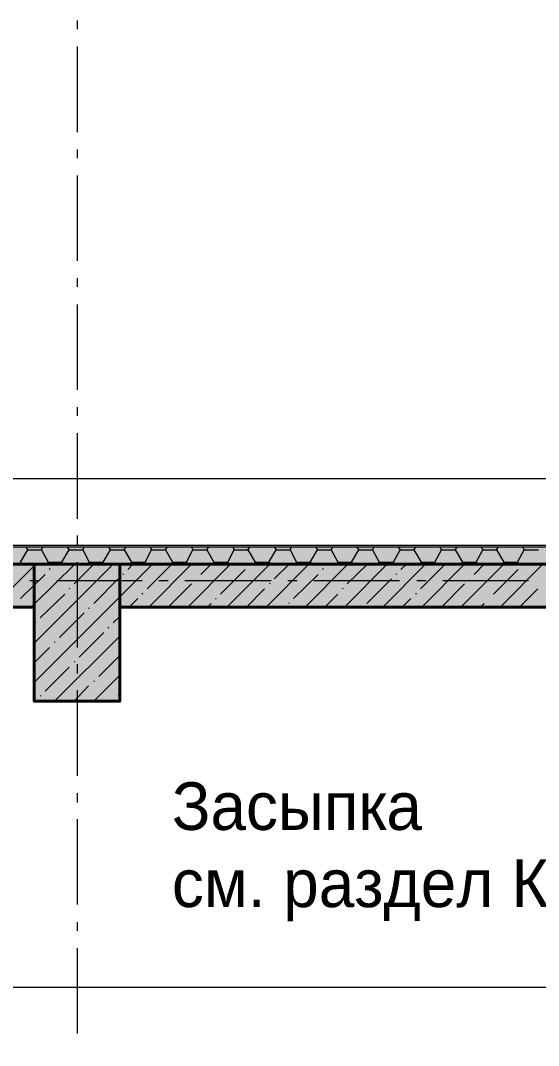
# Model space of a CAD drawing. Header units: millimetres. Extents: x -401725 to 250493, y 305116 to 802890.
# Drawn here: x -375125.793 to -375124.601, y 508986.751 to 508989.11 of the extents above; entities that cross this region are included whole.
import ezdxf

# ---------------------------------------------------------------- set-up
doc = ezdxf.new("R2010")
doc.units = ezdxf.units.MM
doc.layers.add('PDF _Геометрия', color=7, linetype='Continuous', true_color=0x1d1d1d)
doc.layers.add('PDF _Сплошная заливка', color=7, linetype='Continuous', true_color=0xffffff)
doc.layers.add('PDF _Текст', color=7, linetype='Continuous')

msp = doc.modelspace()

# ---------------------------------------------------------------- hatches: boundary and pattern name
at = {"layer": 'PDF _Сплошная заливка', "transparency": 33554559}
h = msp.add_hatch(color=256, dxfattribs=at)
h.paths.add_polyline_path([(-375123.1052843202, 508987.860588749), (-375123.1052843202, 508987.8987653915), (-375133.6947279508, 508987.8987653915), (-375133.6947279508, 508987.860588749)])
h.paths.add_polyline_path([(-375092.8681813878, 508987.860588749), (-375092.8681813878, 508987.8987653915), (-375102.5144555306, 508987.8987653915), (-375102.5144555306, 508987.860588749)])
h.paths.add_polyline_path([(-375102.9861030051, 508987.860588749), (-375102.9861030051, 508987.8987653915), (-375109.5058377056, 508987.8987653915), (-375109.5058377056, 508987.860588749)])
h.paths.add_polyline_path([(-375109.7424947423, 508987.860588749), (-375109.7424947423, 508987.8987653915), (-375122.475309955, 508987.8987653915), (-375122.475309955, 508987.860588749)])

# ---------------------------------------------------------------- linework, layer by layer
at = {"layer": 'PDF _Геометрия', "color": 7, "lineweight": 9}
for points in [[(-375125.6630608772, 508989.110451208), (-375125.6630608772, 508989.0904520217)], [(-375125.6630608772, 508989.0504511062), (-375125.6630608772, 508988.853792442)], [(-375125.6630608772, 508988.8137845328), (-375125.6630608772, 508988.7937853466)], [(-375125.6630608772, 508988.7537844311), (-375125.6630608772, 508988.5571257668)], [(-375125.6630608772, 508988.5171178577), (-375125.6630608772, 508988.4971186715)], [(-375125.6630608772, 508988.457117756), (-375125.6630608772, 508988.2604590917)], [(-375125.6630608772, 508988.2204511825), (-375125.6630608772, 508988.2004519964)], [(-375125.6630608772, 508988.1604510808), (-375125.6630608772, 508987.9637924165)], [(-375112.9847280186, 508987.9021178746), (-375112.9847280186, 508988.0554449688), (-375133.8905439909, 508988.0554449688), (-375133.8905439909, 508975.6542829273)], [(-375125.6630608772, 508987.9254511062), (-375125.6630608772, 508987.9037853212)], [(-375133.7347275948, 508987.898784465), (-375133.6963958212, 508987.898784465), (-375133.6947292224, 508987.898784465), (-375123.1051601306, 508987.898784465)], [(-375122.4747530092, 508987.9021178746), (-375123.1047273744, 508987.9021178746), (-375133.6942964662, 508987.9021178746)], [(-375133.6963943377, 508987.860451208), (-375133.6947277389, 508987.860451208), (-375123.1051586471, 508987.860451208)], [(-375125.7613944479, 508987.8587843972), (-375125.5647357837, 508987.8587843972)], [(-375125.6630608772, 508987.8637844056), (-375125.6630608772, 508987.6671257414)], [(-375125.7497274083, 508987.8204511402), (-375125.7713931933, 508987.8204511402)], [(-375125.5130610468, 508987.8204511402), (-375125.7097197111, 508987.8204511402)], [(-375125.4530609451, 508987.8204511402), (-375125.4747267301, 508987.8204511402)], [(-375125.2163945836, 508987.8204511402), (-375125.4147198467, 508987.8204511402)], [(-375125.1563944819, 508987.8204511402), (-375125.1780602669, 508987.8204511402)], [(-375124.9213938715, 508987.8204511402), (-375125.1180525358, 508987.8204511402)], [(-375124.8597280186, 508987.8204511402), (-375124.8813938037, 508987.8204511402)], [(-375124.6247274083, 508987.8204511402), (-375124.8213860726, 508987.8204511402)], [(-375125.6630608772, 508987.6287844311), (-375125.6630608772, 508987.607118646)], [(-375125.6630608772, 508987.5687847532), (-375125.6630608772, 508987.3721260889)], [(-375125.6630608772, 508987.332117544), (-375125.6630608772, 508987.310451759)], [(-375125.6630608772, 508987.2721178661), (-375125.6630608772, 508987.0754592019)], [(-375125.6630608772, 508987.0354510808), (-375125.6630608772, 508987.0154518946)], [(-375125.6630608772, 508986.9754509791), (-375125.6630608772, 508986.7787923148)]]:
    msp.add_lwpolyline(points, dxfattribs=at)
at = {"layer": 'PDF _Геометрия', "lineweight": 9}
for points in [[(-375125.7813944819, 508987.898784253), (-375125.7763946853, 508987.8921178577), (-375125.7447293072, 508987.8921178577)], [(-375125.7447276118, 508987.8921178577), (-375125.741394414, 508987.898784253)], [(-375125.6863941089, 508987.898784253), (-375125.6813943123, 508987.8921178577), (-375125.6497289342, 508987.8921178577)], [(-375125.6497280865, 508987.8921178577), (-375125.6463948888, 508987.898784253)], [(-375125.5913937359, 508987.898784253), (-375125.5863939393, 508987.8921178577), (-375125.5547285612, 508987.8921178577)], [(-375125.5547277135, 508987.8921178577), (-375125.549727917, 508987.898784253)], [(-375125.4947276118, 508987.898784253), (-375125.491394414, 508987.8921178577), (-375125.4597290359, 508987.8921178577)], [(-375125.4597273405, 508987.8921178577), (-375125.4547275439, 508987.898784253)], [(-375125.3997272387, 508987.898784253), (-375125.3963940411, 508987.8921178577), (-375125.3647286629, 508987.8921178577)], [(-375125.3647278152, 508987.8921178577), (-375125.3597280186, 508987.898784253)], [(-375125.3047277135, 508987.898784253), (-375125.3013945158, 508987.8921178577), (-375125.2697291377, 508987.8921178577)], [(-375125.2697274422, 508987.8921178577), (-375125.2647276457, 508987.898784253)], [(-375125.2097273405, 508987.898784253), (-375125.2047275439, 508987.8921178577), (-375125.1730621658, 508987.8921178577)], [(-375125.1730613181, 508987.8921178577), (-375125.1697281204, 508987.898784253)], [(-375125.1147278152, 508987.898784253), (-375125.1097280186, 508987.8921178577), (-375125.0780626405, 508987.8921178577)], [(-375125.0780609451, 508987.8921178577), (-375125.0747277474, 508987.898784253)], [(-375125.0197274422, 508987.898784253), (-375125.0147276457, 508987.8921178577), (-375124.9830622675, 508987.8921178577)], [(-375124.9830614198, 508987.8921178577), (-375124.9797282221, 508987.898784253)], [(-375124.9247270692, 508987.898784253), (-375124.9197272726, 508987.8921178577), (-375124.8880618945, 508987.8921178577)], [(-375124.8880610468, 508987.8921178577), (-375124.8830612503, 508987.898784253)], [(-375124.8280609451, 508987.898784253), (-375124.8247277474, 508987.8921178577), (-375124.7930623692, 508987.8921178577)], [(-375124.7930606738, 508987.8921178577), (-375124.7880608772, 508987.898784253)], [(-375124.7330605721, 508987.898784253), (-375124.7297273744, 508987.8921178577), (-375124.6980619963, 508987.8921178577)], [(-375124.6980611485, 508987.8921178577), (-375124.693061352, 508987.898784253)], [(-375124.6380610468, 508987.898784253), (-375124.6347278491, 508987.8921178577), (-375124.6013958721, 508987.8921178577)], [(-375125.7897274761, 508987.860451208), (-375125.7930606738, 508987.8637844056), (-375125.7763946853, 508987.8921165861)], [(-375125.744726764, 508987.8921165861), (-375125.7297273744, 508987.8637844056), (-375125.6980619963, 508987.8637844056)], [(-375125.6947279508, 508987.860451208), (-375125.6980611485, 508987.8637844056), (-375125.68139516, 508987.8921165861)], [(-375125.6497272387, 508987.8921165861), (-375125.6347278491, 508987.8637844056), (-375125.603062471, 508987.8637844056)], [(-375125.5997275778, 508987.860451208), (-375125.6030607756, 508987.8637844056), (-375125.5863947871, 508987.8921165861)], [(-375125.5547268658, 508987.8921165861), (-375125.5380608772, 508987.8637844056), (-375125.5063954991, 508987.8637844056)], [(-375125.5063946514, 508987.8637844056), (-375125.4913952618, 508987.8921165861)], [(-375125.4597273405, 508987.8921165861), (-375125.443061352, 508987.8637844056), (-375125.4113959738, 508987.8637844056)], [(-375125.4097276796, 508987.860451208), (-375125.4113942784, 508987.8637844056), (-375125.3963948888, 508987.8921165861)], [(-375125.3647269675, 508987.8921165861), (-375125.348060979, 508987.8637844056), (-375125.3163956009, 508987.8637844056)], [(-375125.3147281543, 508987.860451208), (-375125.3163947531, 508987.8637844056), (-375125.3013953635, 508987.8921165861)], [(-375125.2697265945, 508987.8921165861), (-375125.253060606, 508987.8637844056), (-375125.2213952278, 508987.8637844056)], [(-375125.2180611824, 508987.860451208), (-375125.2213943801, 508987.8637844056), (-375125.2047283917, 508987.8921165861)], [(-375125.1730604704, 508987.8921165861), (-375125.1580610807, 508987.8637844056), (-375125.1263957026, 508987.8637844056)], [(-375125.1230608094, 508987.860451208), (-375125.1263940071, 508987.8637844056), (-375125.1097280186, 508987.8921165861)], [(-375125.0780600974, 508987.8921165861), (-375125.0630607077, 508987.8637844056), (-375125.0313953296, 508987.8637844056)], [(-375125.0280612842, 508987.860451208), (-375125.0313944819, 508987.8637844056), (-375125.0147284933, 508987.8921165861)], [(-375124.9830605721, 508987.8921165861), (-375124.9680611824, 508987.8637844056), (-375124.9347292054, 508987.8637844056)], [(-375124.9330609112, 508987.860451208), (-375124.93472751, 508987.8637844056), (-375124.9197281204, 508987.8921165861)], [(-375124.8880601991, 508987.8921165861), (-375124.8713942106, 508987.8637844056), (-375124.8397288325, 508987.8637844056)], [(-375124.8397279847, 508987.8637844056), (-375124.8247285951, 508987.8921165861)], [(-375124.7930606738, 508987.8921165861), (-375124.7763946853, 508987.8637844056), (-375124.7447293072, 508987.8637844056)], [(-375124.7430610129, 508987.860451208), (-375124.7447276118, 508987.8637844056), (-375124.7297282221, 508987.8921165861)], [(-375124.6980603008, 508987.8921165861), (-375124.6813943123, 508987.8637844056), (-375124.6497289342, 508987.8637844056)], [(-375124.6497280865, 508987.8637844056), (-375124.6347286968, 508987.8921165861)], [(-375125.856394821, 508987.7604512504), (-375125.7613986865, 508987.8554473848)], [(-375125.7613944479, 508987.8554511995), (-375125.7580612503, 508987.8587843972)], [(-375125.7613944479, 508987.7671178577), (-375125.6680649124, 508987.8587807944)], [(-375125.7613944479, 508987.677117917), (-375125.5797351733, 508987.8587771917)], [(-375125.731394821, 508987.860451208), (-375125.7297282221, 508987.8637844056)], [(-375125.7147279847, 508987.8587843972), (-375125.7130613859, 508987.8587843972)], [(-375125.6697272726, 508987.8137845328), (-375125.6247291037, 508987.8587827018)], [(-375125.6363944479, 508987.860451208), (-375125.6347278491, 508987.8637844056)], [(-375125.5647281543, 508987.7837844819), (-375125.489731206, 508987.8587814302)], [(-375125.5463938715, 508987.8471177814), (-375125.5347276796, 508987.8587839733)], [(-375125.541394075, 508987.860451208), (-375125.5380608772, 508987.8637844056)], [(-375125.5047272049, 508987.860451208), (-375125.5063938037, 508987.8637844056)], [(-375125.5013940071, 508987.802117917), (-375125.4447296463, 508987.8587822779)], [(-375125.4980608094, 508987.7604512504), (-375125.3997314773, 508987.8587805825)], [(-375125.4463945497, 508987.860451208), (-375125.443061352, 508987.8637844056)], [(-375125.4080610807, 508987.7604512504), (-375125.3097317486, 508987.8587805825)], [(-375125.378060606, 508987.8354511656), (-375125.3547282221, 508987.8587835495)], [(-375125.3513941767, 508987.860451208), (-375125.348060979, 508987.8637844056)], [(-375125.318061352, 508987.7604512504), (-375125.2197320198, 508987.8587805825)], [(-375125.2647276457, 508987.8587843972), (-375125.2647276457, 508987.8587843972)], [(-375125.2563946514, 508987.860451208), (-375125.2530614537, 508987.8637844056)], [(-375125.2280607756, 508987.7604512504), (-375125.1297314434, 508987.8587805825)], [(-375125.2097273405, 508987.8254511486), (-375125.1747287646, 508987.8587831256)], [(-375125.1597276796, 508987.860451208), (-375125.1580610807, 508987.8637844056)], [(-375125.1380610468, 508987.7604512504), (-375125.0397317146, 508987.8587805825)], [(-375125.0863939393, 508987.8587843972), (-375125.0847273405, 508987.8587843972)], [(-375125.0647281543, 508987.860451208), (-375125.0630615554, 508987.8637844056)], [(-375125.0480613181, 508987.7604512504), (-375124.9497319859, 508987.8587805825)], [(-375125.041394075, 508987.8137845328), (-375124.9947293072, 508987.8587827018)], [(-375124.9697277813, 508987.860451208), (-375124.9680611824, 508987.8637844056)], [(-375124.9597273405, 508987.7604512504), (-375124.8613980084, 508987.8587805825)], [(-375124.9180606738, 508987.8471177814), (-375124.904727883, 508987.8587839733)], [(-375124.8747274083, 508987.860451208), (-375124.8713942106, 508987.8637844056)], [(-375124.8730608094, 508987.802117917), (-375124.8163964485, 508987.8587822779)], [(-375124.8697276118, 508987.7604512504), (-375124.7713982796, 508987.8587805825)], [(-375124.8380605382, 508987.860451208), (-375124.839727137, 508987.8637844056)], [(-375124.779727883, 508987.860451208), (-375124.7763946853, 508987.8637844056)], [(-375124.779727883, 508987.7604512504), (-375124.6813985509, 508987.8587805825)], [(-375124.7497274083, 508987.8354511656), (-375124.7263950244, 508987.8587835495)], [(-375124.6897281543, 508987.7604512504), (-375124.5913988221, 508987.8587805825)], [(-375124.68472751, 508987.860451208), (-375124.6813943123, 508987.8637844056)], [(-375124.6463940411, 508987.860451208), (-375124.6497272387, 508987.8637844056)], [(-375124.6363944479, 508987.8587843972), (-375124.6363944479, 508987.8587843972)], [(-375125.7613944479, 508987.8104511232), (-375125.7363954652, 508987.835450106)], [(-375125.7263941767, 508987.8471177814), (-375125.7247275778, 508987.8487843802)], [(-375125.5563943123, 508987.8354511656), (-375125.5563943123, 508987.8371177644)], [(-375125.3330607417, 508987.7904510893), (-375125.2763963807, 508987.8471154502)], [(-375125.1647274761, 508987.7804510723), (-375125.1080631152, 508987.8354488343)], [(-375125.0963943801, 508987.8471177814), (-375125.0963943801, 508987.8487843802)], [(-375124.9280611146, 508987.8354511656), (-375124.9280611146, 508987.8371177644)], [(-375124.7047275439, 508987.7904510893), (-375124.6480631831, 508987.8471154502)], [(-375125.7930606738, 508987.7804510723), (-375125.7613952957, 508987.8104498516)], [(-375125.6247274083, 508987.7687844565), (-375125.5680630474, 508987.8254488174)], [(-375125.4530609451, 508987.7604512504), (-375125.3997297819, 508987.8137824135)], [(-375125.3880610468, 508987.8254511486), (-375125.3880610468, 508987.8254511486)], [(-375125.2197277813, 508987.8137845328), (-375125.2197277813, 508987.8154511317)], [(-375124.9963942106, 508987.7687844565), (-375124.9397298497, 508987.8254488174)], [(-375124.8247277474, 508987.7604512504), (-375124.7713965842, 508987.8137824135)], [(-375124.7597278491, 508987.8254511486), (-375124.7597278491, 508987.8254511486)], [(-375125.7613944479, 508987.5871177644), (-375125.5647357837, 508987.7837764287)], [(-375125.7480608094, 508987.735451208), (-375125.6913964485, 508987.79044897)], [(-375125.6813943123, 508987.802117917), (-375125.6797277135, 508987.8037845159)], [(-375125.5430606738, 508987.7604512504), (-375125.5230614876, 508987.7804504365)], [(-375125.5130610468, 508987.7904510893), (-375125.5113944479, 508987.7921176881)], [(-375125.3447277813, 508987.7804510723), (-375125.3430611824, 508987.7804510723)], [(-375125.2730614876, 508987.7604512504), (-375125.2313965164, 508987.8021162216)], [(-375125.0930611824, 508987.7604512504), (-375125.0630624031, 508987.7904500297)], [(-375125.0513945158, 508987.802117917), (-375125.0513945158, 508987.8037845159)], [(-375124.9147274761, 508987.7604512504), (-375124.8947282899, 508987.7804504365)], [(-375124.8830612503, 508987.7904510893), (-375124.8830612503, 508987.7921176881)], [(-375124.7147279847, 508987.7804510723), (-375124.7147279847, 508987.7804510723)], [(-375124.6447274422, 508987.7604512504), (-375124.603062471, 508987.8021162216)], [(-375125.7680608433, 508987.7604512504), (-375125.7613944479, 508987.7671176458)], [(-375125.6363944479, 508987.7571178407), (-375125.6347278491, 508987.7587844396)], [(-375125.3630612164, 508987.7604512504), (-375125.3547282221, 508987.7687842446)], [(-375125.174727917, 508987.7687844565), (-375125.174727917, 508987.7704510554)], [(-375124.7347280186, 508987.7604512504), (-375124.7263950244, 508987.7687842446)], [(-375125.7030609451, 508987.6904511317), (-375125.6463965842, 508987.7471154926)], [(-375125.5797275439, 508987.7237843802), (-375125.5647281543, 508987.7387837699)], [(-375125.7597278491, 508987.7237843802), (-375125.7580612503, 508987.7254509791)], [(-375125.5913945836, 508987.7121177644), (-375125.5897279847, 508987.7137843633)], [(-375125.7147279847, 508987.5437844989), (-375125.5647340883, 508987.6937783954)], [(-375125.6580610807, 508987.6454508434), (-375125.6013967198, 508987.7021152044)], [(-375125.7613944479, 508987.6321180526), (-375125.7263958721, 508987.6671166285)], [(-375125.7147279847, 508987.6787845159), (-375125.7130613859, 508987.6804511147)], [(-375125.6130612164, 508987.6004509791), (-375125.5647298497, 508987.6487823457)], [(-375125.7363946175, 508987.5671177305), (-375125.6813968554, 508987.6221154926)], [(-375125.6697272726, 508987.6337846515), (-375125.6680606738, 508987.6354512504)], [(-375125.6247274083, 508987.5437844989), (-375125.5647298497, 508987.6037820575)], [(-375125.6697272726, 508987.5437844989), (-375125.6363952957, 508987.5787830747)], [(-375125.6247274083, 508987.5887847871), (-375125.6230608094, 508987.590451386)], [(-375125.7480608094, 508987.5554511147), (-375125.7463942106, 508987.5571177136)], [(-375125.5797275439, 508987.5437844989), (-375125.5780609451, 508987.5454510978)], [(-375125.568061352, 508987.5554511147), (-375125.5647281543, 508987.5587843124)], [(-375125.7597278491, 508987.5437844989), (-375125.7597278491, 508987.5437844989)]]:
    msp.add_lwpolyline(points, dxfattribs=at)
at = {"layer": 'PDF _Геометрия', "color": 7, "lineweight": 40}
for points in [[(-375127.4147274761, 508987.7604550651), (-375127.4147274761, 508987.8587843972), (-375125.7614614171, 508987.8587843972)], [(-375127.4147274761, 508987.7604512504), (-375125.7614614171, 508987.7604512504), (-375125.7614614171, 508987.8587805825)], [(-375125.7613944479, 508987.8587843972), (-375127.414660507, 508987.8587843972)], [(-375125.5647281543, 508987.7604550651), (-375125.5647281543, 508987.8587843972), (-375123.6748050586, 508987.8587843972)], [(-375123.674727917, 508987.8587843972), (-375125.5646510127, 508987.8587843972)], [(-375125.5647281543, 508987.7604512504), (-375124.4114417502, 508987.7604512504)]]:
    msp.add_lwpolyline(points, dxfattribs=at)
msp.add_lwpolyline([(-375125.5647281543, 508987.8587843972), (-375125.7613868185, 508987.8587843972), (-375125.7613868185, 508987.5437972146), (-375125.5647281543, 508987.5437972146)], close=True, dxfattribs=at)
at = {"layer": 'PDF _Геометрия', "color": 8, "lineweight": 9, "true_color": 0x808080}
msp.add_lwpolyline([(-375134.644731045, 508986.8854652375), (-375091.7322234629, 508986.8854652375)], dxfattribs=at)
at = {"layer": 'PDF _Сплошная заливка', "lineweight": 5, "transparency": 33554559}
for points in [[(-375127.4151089459, 508987.8589221502), (-375127.4151089459, 508987.760592818), (-375125.7618428868, 508987.8589221502), (-375125.7618428868, 508987.760592818)], [(-375125.7618428868, 508987.8589221502), (-375125.7618428868, 508987.5439349675), (-375125.5651842225, 508987.8589221502), (-375125.5651842225, 508987.5439349675)], [(-375125.5651842225, 508987.8589221502), (-375125.5651842225, 508987.760592818), (-375123.6752611268, 508987.8589221502), (-375123.6752611268, 508987.760592818)]]:
    msp.add_solid(points, dxfattribs=at)

# ---------------------------------------------------------------- texts
at = {"layer": 'PDF _Текст', "char_height": 0.1098585644116004, "attachment_point": 4, "style": ''}
for s, insert in [('Засыпка', (-375125.4447321894, 508987.3015372353)), ('см. раздел КЖ', (-375125.4447321894, 508987.1082035035))]:
    msp.add_mtext(s, dxfattribs=dict(at, insert=insert))

doc.saveas('drawing.dxf')
